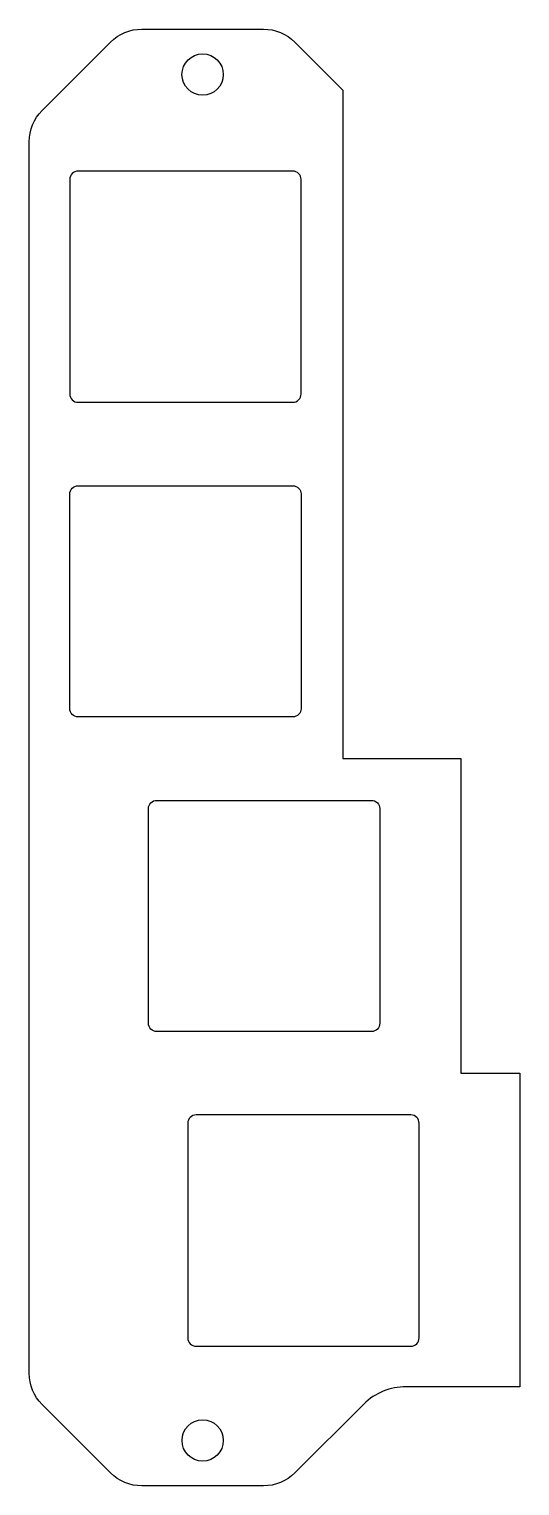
# Model space of a CAD drawing. Header units: millimetres. Extents: x -59.4 to -29.7, y -5.5 to 82.7.
import ezdxf

# ---------------------------------------------------------------- set-up
doc = ezdxf.new("R2010")
doc.units = ezdxf.units.MM
doc.layers.get('0').update_dxf_attribs({"linetype": 'CONTINUOUS'})

msp = doc.modelspace()

# ---------------------------------------------------------------- linework, layer by layer
for points in [[(-29.691, 19.481), (-29.691, 0.5), (-36.572, 0.5, 0.195722), (-39.139, -0.545, -0.00003), (-39.139, -0.544), (-43.311, -4.717, -0.198912), (-45.203, -5.5), (-52.572, -5.5, -0.198912), (-54.464, -4.717), (-58.604, -0.576, -0.198912), (-59.387, 1.315), (-59.387, 75.885, -0.198912), (-58.604, 77.776), (-54.464, 81.917, -0.198912), (-52.572, 82.7), (-45.203, 82.7, -0.198912), (-43.311, 81.917), (-40.407, 79.012), (-40.407, 38.531), (-33.263, 38.531), (-33.263, 19.481)], [(-56.432, 60.106), (-43.432, 60.106, 0.414214), (-42.932, 60.606), (-42.932, 73.606, 0.414214), (-43.432, 74.106), (-56.432, 74.106, 0.414214), (-56.932, 73.606), (-56.932, 60.606, 0.414214)], [(-56.432, 41.056, -0.414214), (-56.932, 41.556), (-56.932, 54.556, -0.414214), (-56.432, 55.056), (-43.432, 55.056, -0.414214), (-42.932, 54.556), (-42.932, 41.556, -0.414214), (-43.432, 41.056)], [(-52.169, 35.506, -0.414214), (-51.669, 36.006), (-38.669, 36.006, -0.414214), (-38.169, 35.506), (-38.169, 22.506, -0.414214), (-38.669, 22.006), (-51.669, 22.006, -0.414214), (-52.169, 22.506)], [(-49.788, 16.456), (-49.788, 3.456, 0.414214), (-49.288, 2.956), (-36.288, 2.956, 0.414214), (-35.788, 3.456), (-35.788, 16.456, 0.414214), (-36.288, 16.956), (-49.288, 16.956, 0.414214)]]:
    msp.add_lwpolyline(points, format="xyb", close=True)
for centre in [(-48.888, 79.95), (-48.887, -2.75)]:
    msp.add_circle(centre, 1.25)

doc.saveas('drawing.dxf')
